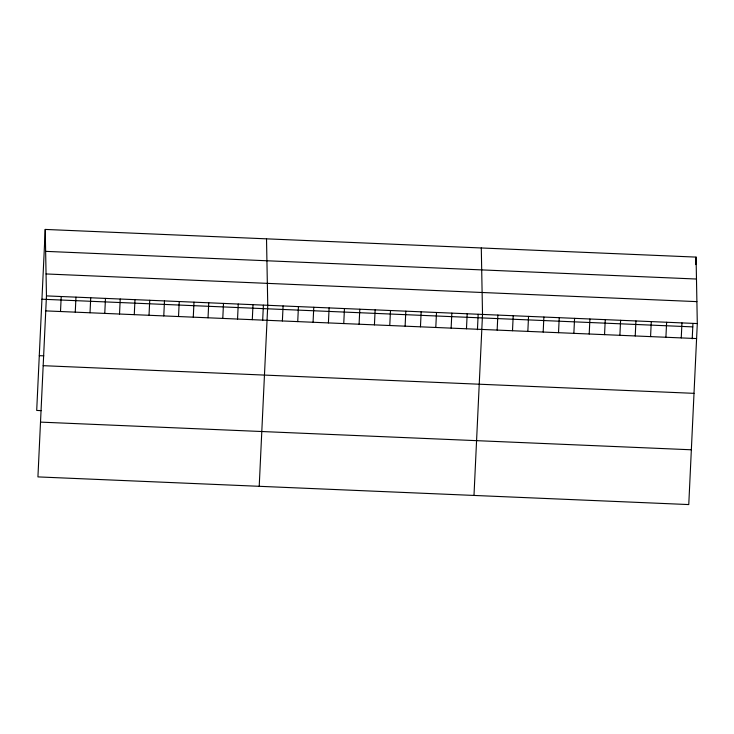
<?xml version="1.0" encoding="UTF-8"?>
<svg xmlns="http://www.w3.org/2000/svg" width="734" height="734" viewBox="0 0 734 734"><rect width="100%" height="100%" fill="white"/><g stroke="black" fill="none" stroke-linecap="round" stroke-linejoin="round"><path stroke-width="1.1" d="M45.233 229.43L46.462 295.894L37.929 476.898L688.767 504.57L697.3 323.556L696.071 257.102L45.233 229.43L36.7 410.444L41.242 410.636M60.509 311.519L61.216 296.518M75.263 312.143L75.969 297.142M90.016 312.776L90.722 297.775M104.769 313.4L105.476 298.399M119.523 314.033L120.229 299.022M134.276 314.657L134.983 299.656M149.02 315.281L149.736 300.279M163.774 315.914L164.48 300.912M178.527 316.537L179.234 301.536M193.281 317.161L193.987 302.16M208.034 317.794L208.74 302.793M222.787 318.418L223.494 303.417M237.541 319.042L238.247 304.041M252.294 319.675L253.001 304.674M262.662 320.565L263.387 305.197M259.212 486.303L267.754 305.298L266.515 238.834M282.379 320.951L283.095 305.95M297.729 321.602L298.435 306.601M313.069 322.254L313.776 307.252M328.41 322.905L329.116 307.904M343.751 323.566L344.457 308.555M359.091 324.217L359.798 309.216M374.432 324.868L375.138 309.867M389.772 325.52L390.479 310.519M405.113 326.171L405.819 311.17M420.454 326.823L421.16 311.822M435.794 327.474L436.501 312.473M451.135 328.126L451.841 313.124M466.475 328.777L467.182 313.776M477.439 329.694L478.164 314.326M473.99 495.441L482.522 314.427L481.293 247.973M497.157 330.08L497.863 315.079M512.497 330.74L513.204 315.73M527.838 331.392L528.544 316.391M543.178 332.043L543.885 317.042M558.519 332.695L559.235 317.694M573.86 333.346L574.575 318.345M589.209 333.998L589.916 318.996M604.55 334.649L605.256 319.648M619.891 335.3L620.597 320.299M635.231 335.952L635.938 320.951M650.572 336.603L651.278 321.602M665.912 337.255L666.619 322.254M681.253 337.906L681.959 322.905M692.217 338.824L692.942 323.465M695.713 264.598L696.071 257.102M45.646 251.358L696.474 279.03M46.059 273.956L696.896 301.628M46.462 295.894L697.3 323.556M41.948 299.215L692.777 326.887M45.756 310.895L696.594 338.567M39.287 355.66L43.82 355.852M43.178 365.679L694.006 393.341M40.517 422.114L691.345 449.786"/></g></svg>
